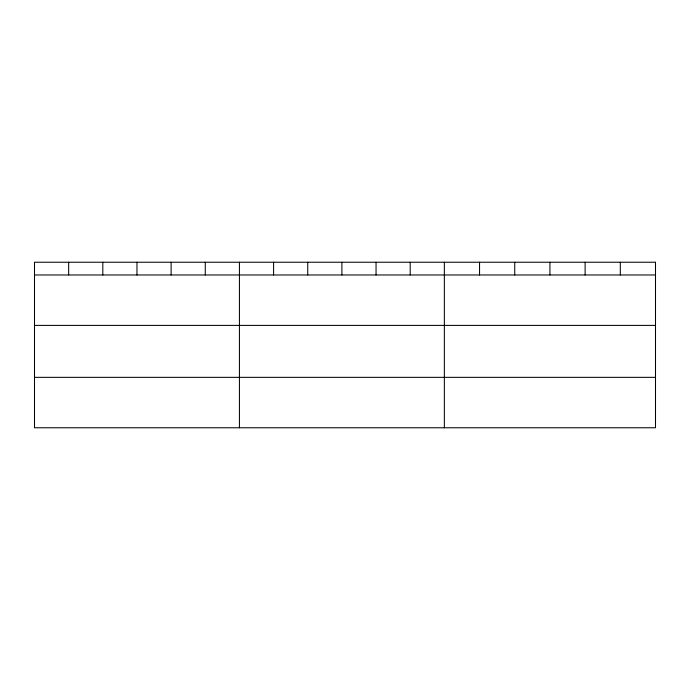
<?xml version="1.0" encoding="UTF-8"?>
<svg xmlns="http://www.w3.org/2000/svg" width="690" height="690" viewBox="0 0 690 690"><rect width="100%" height="100%" fill="white"/><g stroke="black" fill="none" stroke-linecap="round" stroke-linejoin="round"><path stroke-width="1.03" d="M34.5 274.974L655.5 274.974M34.5 325.395L655.5 325.395M34.5 377.344L655.5 377.344M620.31 262.235L620.31 274.974M585.12 262.235L585.12 274.974M549.93 262.235L549.93 274.974M514.74 262.235L514.74 274.974M479.55 262.235L479.55 274.974M444.36 262.235L444.36 427.766M410.205 262.235L410.205 274.974M376.05 262.235L376.05 274.974M341.895 262.235L341.895 274.974M307.74 262.235L307.74 274.974M273.585 262.235L273.585 274.974M239.43 262.235L239.43 427.766M205.275 262.235L205.275 274.974M171.12 262.235L171.12 274.974M136.965 262.235L136.965 274.974M102.81 262.235L102.81 274.974M68.655 262.235L68.655 274.974M655.5 262.235L34.5 262.235L34.5 427.766L655.5 427.766L655.5 262.235"/></g></svg>
